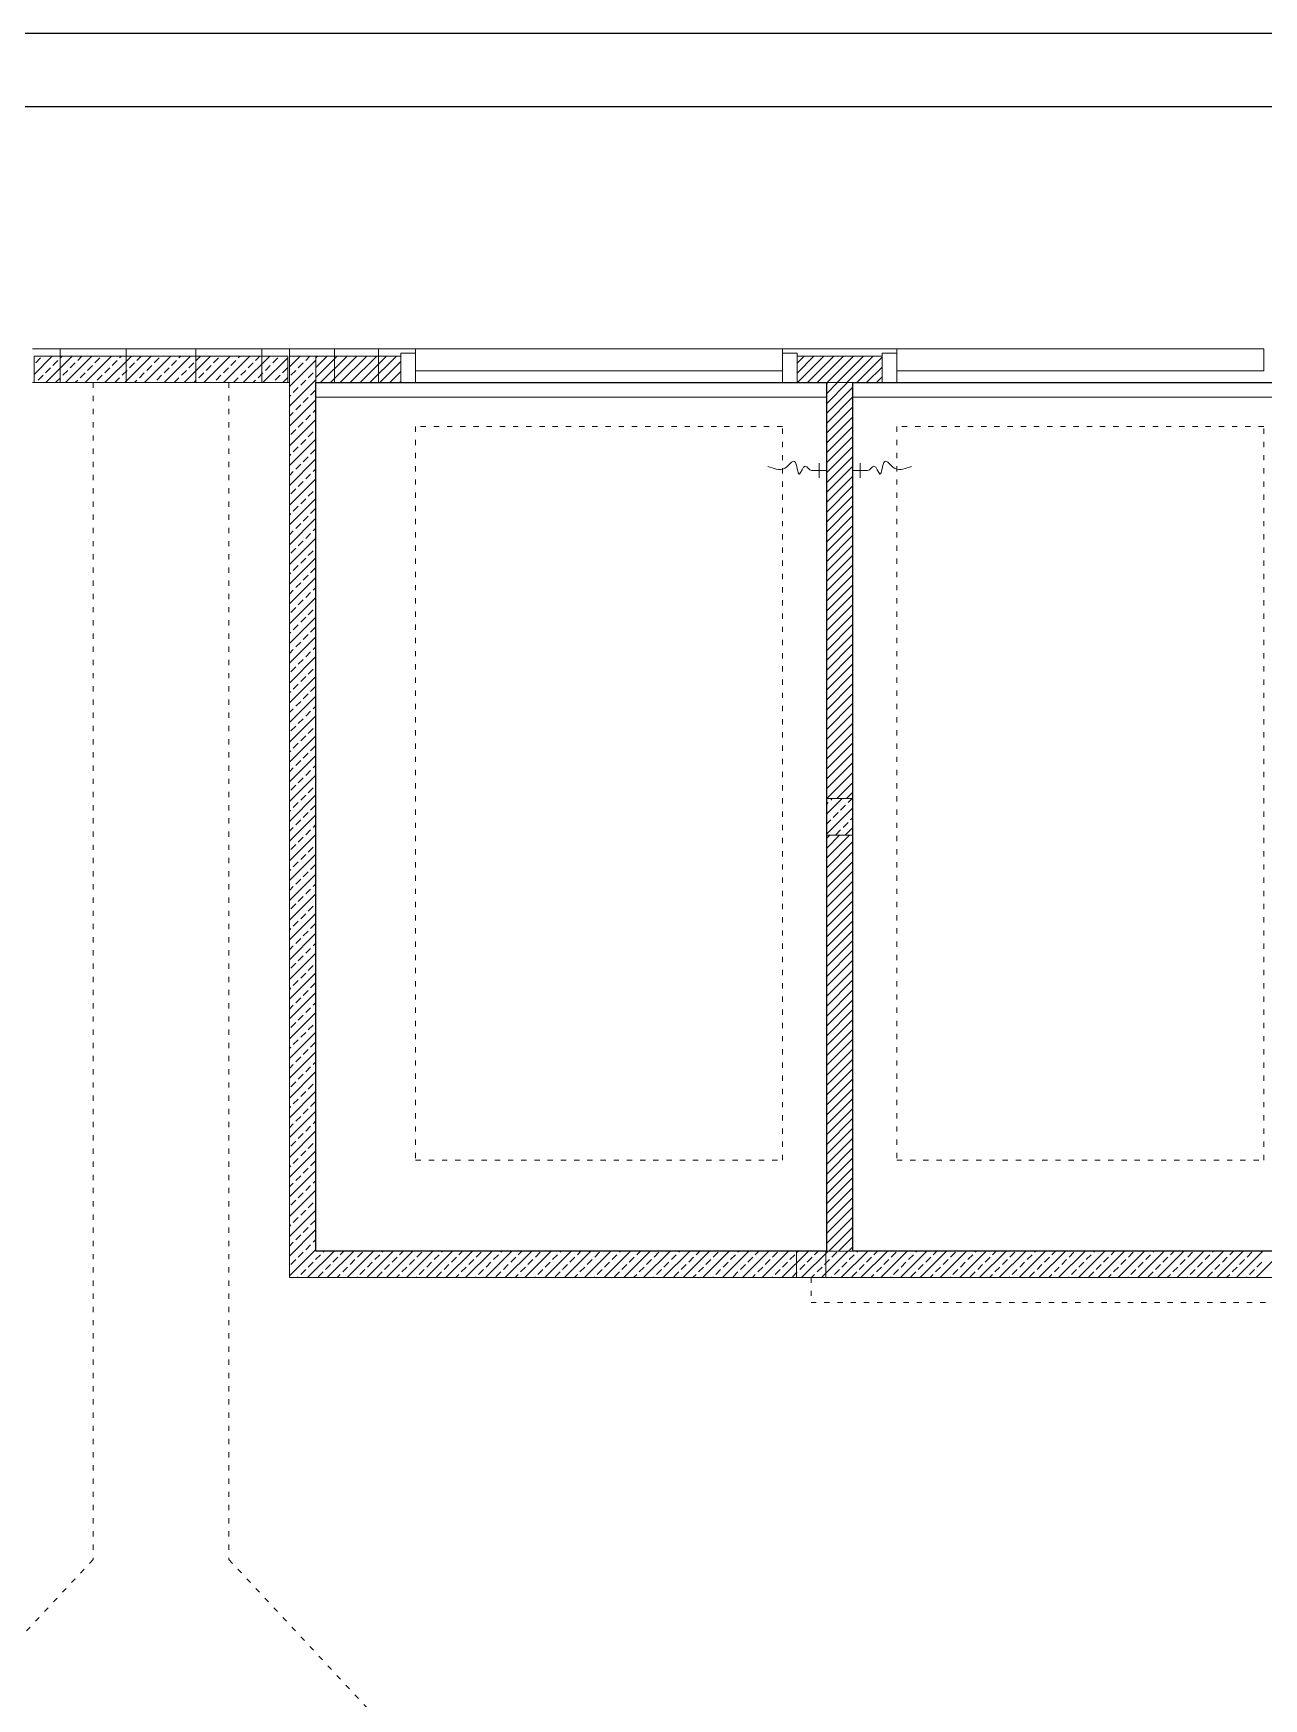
# Model space of a CAD drawing. Header units: millimetres. Extents: x 1780 to 154263, y -7240 to 17216.
# Drawn here: x 142715 to 143554, y 4276 to 5411 of the extents above; entities that cross this region are included whole.
import ezdxf

# ---------------------------------------------------------------- set-up
doc = ezdxf.new("R2010")
doc.units = ezdxf.units.MM
doc.linetypes.add('ACAD_ISO03W100', pattern=[30, 12, -18])
for name, color, linetype, lineweight in [('2d_SX_aranżacja niedrukowana', 191, 'Continuous', 5), ('2d_SX_gruba przekroje', 90, 'Continuous', 20), ('2d_SX_instalacje - kanalizacja opadowa', 130, 'Continuous', 5), ('2d_SX_instalacje szkic - wentylacja nawiew', 170, 'Continuous', 5), ('2d_SX_instalacje szkic - wentylacja wywiew', 14, 'Continuous', 5), ('2d_SX_instalacje szkic - woda', 140, 'Continuous', 5), ('2d_SX_przebicia', 96, 'Continuous', 13), ('2d_SX_stolarka drzwiowa', 211, 'Continuous', 5), ('2d_SX_szraf', 251, 'Continuous', 0), ('2d_SX_warstwy', 181, 'Continuous', 9)]:
    doc.layers.add(name, color=color, linetype=linetype, lineweight=lineweight)
doc.layers.add('2d_SX_powierzchnia', color=251, linetype='Continuous', plot=False)
doc.layers.add('2d_SX_rewizja 18 września', color=210, linetype='Continuous')
doc.layers.add('60 instalacje elektryka', color=10, linetype='Continuous')

# ---------------------------------------------------------------- blocks, each defined once
blk = doc.blocks.new('PDKLD B2')
at = {"layer": '2d_SX_aranżacja niedrukowana', "color": 8, "linetype": 'ACAD_ISO03W100', "ltscale": 0.3}
for p, q in [((108660.9, -11305.1), (108410.9, -11305.1)), ((108410.9, -11305.1), (108410.9, -11805.1)), ((108660.9, -11805.1), (108660.9, -11305.1)), ((108988.9, -11305.1), (108738.9, -11305.1)), ((108738.9, -11305.1), (108738.9, -11805.1)), ((108988.9, -11805.1), (108988.9, -11305.1)), ((108410.9, -11805.1), (108660.9, -11805.1)), ((108738.9, -11805.1), (108988.9, -11805.1))]:
    blk.add_line(p, q, dxfattribs=at)
at = {"layer": '2d_SX_gruba przekroje', "color": 8}
for p, q in [((108149.9, -11252.1), (108329.9, -11252.1)), ((108324.9, -11252.1), (108149.9, -11252.1)), ((108324.9, -11275.1), (108324.9, -11252.1)), ((108410.9, -11252.1), (108324.9, -11252.1)), ((108324.9, -11252.1), (108324.9, -11885.1)), ((108410.9, -11275.1), (108410.9, -11252.1)), ((108660.9, -11275.1), (108660.9, -11252.1)), ((108660.9, -11252.1), (108738.9, -11252.1)), ((108738.9, -11252.1), (108738.9, -11275.1)), ((108324.9, -11275.1), (108149.9, -11275.1)), ((108149.9, -11275.1), (108324.9, -11275.1)), ((108342.9, -11867.1), (108342.9, -11275.1)), ((108342.9, -11275.1), (108410.9, -11275.1)), ((108696.4, -11275.1), (108660.9, -11275.1)), ((108690.9, -11867.1), (108690.9, -11275.1)), ((108708.9, -11275.1), (108708.9, -11867.1)), ((108738.9, -11275.1), (108709.9, -11275.1)), ((108693.4, -11867.1), (108342.9, -11867.1)), ((109056.9, -11867.1), (108711.4, -11867.1)), ((108324.9, -11885.1), (109074.9, -11885.1))]:
    blk.add_line(p, q, dxfattribs=at)
at = {"layer": '2d_SX_instalacje - kanalizacja opadowa', "color": 8, "ltscale": 8}
for p, q in [((108342.9, -11285.1), (108342.9, -11275.1)), ((108342.9, -11275.1), (108690.9, -11275.1)), ((108690.9, -11275.1), (108690.9, -11285.1)), ((108708.9, -11285.1), (108708.9, -11275.1)), ((108708.9, -11275.1), (109056.9, -11275.1)), ((108690.9, -11285.1), (108342.9, -11285.1)), ((109056.9, -11285.1), (108708.9, -11285.1))]:
    blk.add_line(p, q, dxfattribs=at)
at = {"layer": '2d_SX_instalacje szkic - wentylacja nawiew', "color": 8, "linetype": 'ACAD_ISO03W100', "ltscale": 0.3}
for p, q in [((108680.4, -11885.1), (108680.4, -11902.1)), ((108680.4, -11902.1), (109056.9, -11902.1))]:
    blk.add_line(p, q, dxfattribs=at)
at = {"layer": '2d_SX_instalacje szkic - wentylacja wywiew', "color": 8, "linetype": 'ACAD_ISO03W100', "ltscale": 0.3}
for p, q in [((108191.1, -11275.1), (108191.1, -12077.3)), ((108283.6, -11275.1), (108283.6, -12077.3)), ((108191.1, -12077.3), (107717.4, -12586.1)), ((108283.6, -12077.3), (108757.4, -12586.1))]:
    blk.add_line(p, q, dxfattribs=at)
at = {"layer": '2d_SX_instalacje szkic - woda', "color": 8}
for p, q in [((108690.9, -11335.1), (108680.9, -11335.1)), ((108685.9, -11340.1), (108685.9, -11330.1)), ((108708.9, -11335.1), (108718.9, -11335.1)), ((108713.9, -11340.1), (108713.9, -11330.1))]:
    blk.add_line(p, q, dxfattribs=at)
for points, start_tangent, end_tangent in [([(108680.9, -11335.1), (108676.5, -11332), (108672.5, -11337.5), (108669.2, -11328.9), (108662.6, -11333.4), (108650.9, -11332.4)], (-0.999797, -0.020138), (-0.973228, 0.22984)), ([(108718.9, -11335.1), (108723.3, -11332), (108727.3, -11337.5), (108730.6, -11328.9), (108737.2, -11333.4), (108748.9, -11332.4)], (0.999797, -0.020138), (0.973228, 0.22984))]:
    blk.add_spline(points, degree=3, dxfattribs=dict(at, start_tangent=start_tangent, end_tangent=end_tangent))
at = {"layer": '2d_SX_powierzchnia', "color": 8}
for p, q in [((108342.9, -11867.1), (108342.9, -11275.1)), ((108342.9, -11275.1), (108690.9, -11275.1)), ((108690.9, -11275.1), (108690.9, -11867.1)), ((108708.9, -11275.1), (109056.9, -11275.1)), ((108708.9, -11867.1), (108708.9, -11275.1)), ((108690.9, -11867.1), (108342.9, -11867.1)), ((109056.9, -11867.1), (108708.9, -11867.1))]:
    blk.add_line(p, q, dxfattribs=at)
at = {"layer": '2d_SX_przebicia', "color": 8}
for p, q in [((108168.6, -11275.1), (108168.6, -11252.1)), ((108168.6, -11252.1), (108213.6, -11252.1)), ((108213.6, -11252.1), (108213.6, -11275.1)), ((108306.1, -11252.1), (108261.1, -11252.1)), ((108261.1, -11252.1), (108261.1, -11275.1)), ((108306.1, -11275.1), (108306.1, -11252.1)), ((108355.6, -11275.1), (108355.6, -11252.1)), ((108355.6, -11252.1), (108385.6, -11252.1)), ((108385.6, -11252.1), (108385.6, -11275.1)), ((108213.6, -11275.1), (108168.6, -11275.1)), ((108261.1, -11275.1), (108306.1, -11275.1)), ((108385.6, -11275.1), (108355.6, -11275.1)), ((108670.4, -11885.1), (108670.4, -11867.1)), ((108670.4, -11867.1), (108690.4, -11867.1)), ((108690.4, -11867.1), (108690.4, -11885.1)), ((108690.4, -11885.1), (108670.4, -11885.1))]:
    blk.add_line(p, q, dxfattribs=at)
at = {"layer": '2d_SX_stolarka drzwiowa', "color": 8}
for p, q in [((108410.9, -11255.1), (108400.9, -11255.1)), ((108400.9, -11255.1), (108400.9, -11275.1)), ((108410.9, -11252.1), (108410.9, -11267.1)), ((108660.9, -11252.1), (108410.9, -11252.1)), ((108410.9, -11275.1), (108410.9, -11255.1)), ((108660.9, -11267.1), (108660.9, -11252.1)), ((108660.9, -11275.1), (108660.9, -11255.1)), ((108660.9, -11255.1), (108670.9, -11255.1)), ((108670.9, -11255.1), (108670.9, -11275.1)), ((108738.9, -11255.1), (108728.9, -11255.1)), ((108728.9, -11255.1), (108728.9, -11275.1)), ((108738.9, -11267.1), (108738.9, -11252.1)), ((108738.9, -11252.1), (108988.9, -11252.1)), ((108738.9, -11275.1), (108738.9, -11255.1)), ((108988.9, -11252.1), (108988.9, -11267.1)), ((108410.9, -11267.1), (108660.9, -11267.1)), ((108988.9, -11267.1), (108738.9, -11267.1)), ((108400.9, -11275.1), (108410.9, -11275.1)), ((108670.9, -11275.1), (108660.9, -11275.1)), ((108728.9, -11275.1), (108738.9, -11275.1))]:
    blk.add_line(p, q, dxfattribs=at)
at = {"layer": '2d_SX_szraf', "color": 8, "linetype": 'Continuous'}
for p, q in [((108150.9, -11269.5), (108163.3, -11257.1)), ((108150.9, -11269.5), (108163.3, -11257.1)), ((108152, -11261.7), (108155.3, -11258.3)), ((108152, -11261.7), (108155.3, -11258.3)), ((108158.8, -11275.1), (108176.8, -11257.1)), ((108158.8, -11275.1), (108176.8, -11257.1)), ((108163.7, -11263.4), (108167.1, -11260)), ((108163.7, -11263.4), (108167.1, -11260)), ((108168.8, -11258.3), (108170, -11257.1)), ((108168.8, -11258.3), (108170, -11257.1)), ((108172.2, -11275.1), (108190.2, -11257.1)), ((108172.2, -11275.1), (108190.2, -11257.1)), ((108180.6, -11260), (108183.5, -11257.1)), ((108180.6, -11260), (108183.5, -11257.1)), ((108185.7, -11275.1), (108203.7, -11257.1)), ((108185.7, -11275.1), (108203.7, -11257.1)), ((108192.4, -11261.7), (108195.7, -11258.3)), ((108192.4, -11261.7), (108195.7, -11258.3)), ((108199.2, -11275.1), (108217.2, -11257.1)), ((108199.2, -11275.1), (108217.2, -11257.1)), ((108204.2, -11263.4), (108207.5, -11260)), ((108204.2, -11263.4), (108207.5, -11260)), ((108209.2, -11258.3), (108210.4, -11257.1)), ((108209.2, -11258.3), (108210.4, -11257.1)), ((108212.7, -11275.1), (108230.7, -11257.1)), ((108212.7, -11275.1), (108230.7, -11257.1)), ((108221, -11260), (108223.9, -11257.1)), ((108221, -11260), (108223.9, -11257.1)), ((108226.1, -11275.1), (108244.1, -11257.1)), ((108226.1, -11275.1), (108244.1, -11257.1)), ((108232.8, -11261.7), (108236.1, -11258.3)), ((108232.8, -11261.7), (108236.1, -11258.3)), ((108239.6, -11275.1), (108257.6, -11257.1)), ((108239.6, -11275.1), (108257.6, -11257.1)), ((108244.6, -11263.4), (108247.9, -11260)), ((108244.6, -11263.4), (108247.9, -11260)), ((108249.6, -11258.3), (108250.9, -11257.1)), ((108249.6, -11258.3), (108250.9, -11257.1)), ((108253.1, -11275.1), (108271.1, -11257.1)), ((108253.1, -11275.1), (108271.1, -11257.1)), ((108261.4, -11260), (108264.3, -11257.1)), ((108261.4, -11260), (108264.3, -11257.1)), ((108266.5, -11275.1), (108284.5, -11257.1)), ((108266.5, -11275.1), (108284.5, -11257.1)), ((108273.2, -11261.7), (108276.6, -11258.3)), ((108273.2, -11261.7), (108276.6, -11258.3)), ((108280, -11275.1), (108298, -11257.1)), ((108280, -11275.1), (108298, -11257.1)), ((108285, -11263.4), (108288.3, -11260)), ((108285, -11263.4), (108288.3, -11260)), ((108290, -11258.3), (108291.3, -11257.1)), ((108290, -11258.3), (108291.3, -11257.1)), ((108293.5, -11275.1), (108311.5, -11257.1)), ((108293.5, -11275.1), (108311.5, -11257.1)), ((108301.8, -11260), (108304.7, -11257.1)), ((108301.8, -11260), (108304.7, -11257.1)), ((108306.9, -11275.1), (108323.9, -11258.2)), ((108306.9, -11275.1), (108323.9, -11258.2)), ((108313.6, -11261.7), (108317, -11258.3)), ((108313.6, -11261.7), (108317, -11258.3)), ((108324.9, -11264.4), (108332.2, -11257.1)), ((108324.9, -11257.6), (108325.4, -11257.1)), ((108324.9, -11277.8), (108342.9, -11259.8)), ((108336, -11260), (108338.9, -11257.1)), ((108342.9, -11258.2), (108344, -11257.1)), ((108342.9, -11264.9), (108350.7, -11257.1)), ((108342.9, -11271.6), (108357.4, -11257.1)), ((108346.2, -11275.1), (108364.2, -11257.1)), ((108352.9, -11275.1), (108370.9, -11257.1)), ((108359.6, -11275.1), (108377.6, -11257.1)), ((108366.4, -11275.1), (108384.4, -11257.1)), ((108373.1, -11275.1), (108391.1, -11257.1)), ((108379.8, -11275.1), (108397.8, -11257.1)), ((108670.9, -11261.9), (108675.7, -11257.1)), ((108670.9, -11268.6), (108682.4, -11257.1)), ((108671.1, -11275.1), (108689.1, -11257.1)), ((108677.9, -11275.1), (108695.9, -11257.1)), ((108684.6, -11275.1), (108702.6, -11257.1)), ((108691.3, -11275.1), (108709.3, -11257.1)), ((108698.1, -11275.1), (108716.1, -11257.1)), ((108704.8, -11275.1), (108722.8, -11257.1)), ((108711.5, -11275.1), (108728.9, -11257.7)), ((108153.6, -11273.5), (108157, -11270.1)), ((108153.6, -11273.5), (108157, -11270.1)), ((108158.7, -11268.4), (108162.1, -11265.1)), ((108158.7, -11268.4), (108162.1, -11265.1)), ((108165.5, -11275.1), (108168.8, -11271.8)), ((108165.5, -11275.1), (108168.8, -11271.8)), ((108170.5, -11270.1), (108173.8, -11266.8)), ((108170.5, -11270.1), (108173.8, -11266.8)), ((108175.5, -11265.1), (108178.9, -11261.7)), ((108175.5, -11265.1), (108178.9, -11261.7)), ((108182.3, -11271.8), (108185.6, -11268.4)), ((108182.3, -11271.8), (108185.6, -11268.4)), ((108187.3, -11266.8), (108190.7, -11263.4)), ((108187.3, -11266.8), (108190.7, -11263.4)), ((108194, -11273.5), (108197.4, -11270.1)), ((108194, -11273.5), (108197.4, -11270.1)), ((108199.1, -11268.4), (108202.5, -11265.1)), ((108199.1, -11268.4), (108202.5, -11265.1)), ((108205.9, -11275.1), (108209.2, -11271.8)), ((108205.9, -11275.1), (108209.2, -11271.8)), ((108210.9, -11270.1), (108214.3, -11266.8)), ((108210.9, -11270.1), (108214.3, -11266.8)), ((108215.9, -11265.1), (108219.3, -11261.7)), ((108215.9, -11265.1), (108219.3, -11261.7)), ((108222.7, -11271.8), (108226, -11268.4)), ((108222.7, -11271.8), (108226, -11268.4)), ((108227.7, -11266.8), (108231.1, -11263.4)), ((108227.7, -11266.8), (108231.1, -11263.4)), ((108234.5, -11273.5), (108237.8, -11270.1)), ((108234.5, -11273.5), (108237.8, -11270.1)), ((108239.5, -11268.4), (108242.9, -11265.1)), ((108239.5, -11268.4), (108242.9, -11265.1)), ((108246.3, -11275.1), (108249.6, -11271.8)), ((108246.3, -11275.1), (108249.6, -11271.8)), ((108251.3, -11270.1), (108254.7, -11266.8)), ((108251.3, -11270.1), (108254.7, -11266.8)), ((108256.3, -11265.1), (108259.7, -11261.7)), ((108256.3, -11265.1), (108259.7, -11261.7)), ((108263.1, -11271.8), (108266.5, -11268.4)), ((108263.1, -11271.8), (108266.5, -11268.4)), ((108268.1, -11266.8), (108271.5, -11263.4)), ((108268.1, -11266.8), (108271.5, -11263.4)), ((108274.9, -11273.5), (108278.2, -11270.1)), ((108274.9, -11273.5), (108278.2, -11270.1)), ((108279.9, -11268.4), (108283.3, -11265.1)), ((108279.9, -11268.4), (108283.3, -11265.1)), ((108286.7, -11275.1), (108290, -11271.8)), ((108286.7, -11275.1), (108290, -11271.8)), ((108291.7, -11270.1), (108295.1, -11266.8)), ((108291.7, -11270.1), (108295.1, -11266.8)), ((108296.8, -11265.1), (108300.1, -11261.7)), ((108296.8, -11265.1), (108300.1, -11261.7)), ((108303.5, -11271.8), (108306.9, -11268.4)), ((108303.5, -11271.8), (108306.9, -11268.4)), ((108308.5, -11266.8), (108311.9, -11263.4)), ((108308.5, -11266.8), (108311.9, -11263.4)), ((108315.3, -11273.5), (108318.6, -11270.1)), ((108315.3, -11273.5), (108318.6, -11270.1)), ((108320.3, -11268.4), (108323.7, -11265.1)), ((108320.3, -11268.4), (108323.7, -11265.1)), ((108320.4, -11275.1), (108323.9, -11271.6)), ((108320.4, -11275.1), (108323.9, -11271.6)), ((108325.9, -11270.1), (108329.2, -11266.8)), ((108330.9, -11265.1), (108334.3, -11261.7)), ((108337.6, -11271.8), (108341, -11268.4)), ((108342.7, -11266.8), (108342.9, -11266.6)), ((108386.6, -11275.1), (108400.9, -11260.8)), ((108393.3, -11275.1), (108400.9, -11267.5)), ((108718.3, -11275.1), (108728.9, -11264.5)), ((108725, -11275.1), (108728.9, -11271.2)), ((108179, -11275.1), (108180.6, -11273.5)), ((108179, -11275.1), (108180.6, -11273.5)), ((108219.4, -11275.1), (108221, -11273.5)), ((108219.4, -11275.1), (108221, -11273.5)), ((108259.8, -11275.1), (108261.4, -11273.5)), ((108259.8, -11275.1), (108261.4, -11273.5)), ((108300.2, -11275.1), (108301.8, -11273.5)), ((108300.2, -11275.1), (108301.8, -11273.5)), ((108324.9, -11291.3), (108342.9, -11273.3)), ((108327.5, -11281.9), (108330.9, -11278.5)), ((108332.6, -11276.9), (108336, -11273.5)), ((108339.3, -11283.6), (108342.7, -11280.2)), ((108400, -11275.1), (108400.9, -11274.3)), ((108690.9, -11276), (108691.8, -11275.1)), ((108690.9, -11282.7), (108698.5, -11275.1)), ((108690.9, -11289.5), (108705.3, -11275.1)), ((108690.9, -11296.2), (108708.9, -11278.2)), ((108324.9, -11284.6), (108325.9, -11283.6)), ((108324.9, -11304.8), (108342.9, -11286.8)), ((108329.2, -11293.7), (108332.6, -11290.3)), ((108334.3, -11288.6), (108337.6, -11285.3)), ((108341, -11295.4), (108342.9, -11293.5)), ((108690.9, -11302.9), (108708.9, -11284.9)), ((108690.9, -11309.7), (108708.9, -11291.7)), ((108324.9, -11298), (108327.5, -11295.4)), ((108324.9, -11318.3), (108342.9, -11300.3)), ((108330.9, -11305.5), (108334.3, -11302.1)), ((108336, -11300.4), (108339.3, -11297.1)), ((108690.9, -11316.4), (108708.9, -11298.4)), ((108690.9, -11323.1), (108708.9, -11305.1)), ((108324.9, -11331.7), (108342.9, -11313.7)), ((108325.9, -11310.5), (108329.2, -11307.2)), ((108332.6, -11317.3), (108336, -11313.9)), ((108337.6, -11312.2), (108341, -11308.8)), ((108342.7, -11307.2), (108342.9, -11307)), ((108690.9, -11329.9), (108708.9, -11311.9)), ((108324.9, -11325), (108325.9, -11324)), ((108324.9, -11345.2), (108342.9, -11327.2)), ((108327.5, -11322.3), (108330.9, -11319)), ((108334.3, -11329.1), (108337.6, -11325.7)), ((108339.3, -11324), (108342.7, -11320.6)), ((108690.9, -11336.6), (108708.9, -11318.6)), ((108690.9, -11343.4), (108708.9, -11325.4)), ((108324.9, -11338.5), (108327.5, -11335.8)), ((108329.2, -11334.1), (108332.6, -11330.7)), ((108336, -11340.8), (108339.3, -11337.5)), ((108341, -11335.8), (108342.9, -11333.9)), ((108690.9, -11350.1), (108708.9, -11332.1)), ((108690.9, -11356.8), (108708.9, -11338.8)), ((108324.9, -11358.7), (108342.9, -11340.7)), ((108325.9, -11350.9), (108329.2, -11347.6)), ((108330.9, -11345.9), (108334.3, -11342.5)), ((108337.6, -11352.6), (108341, -11349.3)), ((108342.7, -11347.6), (108342.9, -11347.4)), ((108690.9, -11363.6), (108708.9, -11345.6)), ((108324.9, -11372.1), (108342.9, -11354.1)), ((108327.5, -11362.7), (108330.9, -11359.4)), ((108332.6, -11357.7), (108336, -11354.3)), ((108339.3, -11364.4), (108342.7, -11361)), ((108690.9, -11370.3), (108708.9, -11352.3)), ((108690.9, -11377), (108708.9, -11359)), ((108324.9, -11365.4), (108325.9, -11364.4)), ((108324.9, -11385.6), (108342.9, -11367.6)), ((108329.2, -11374.5), (108332.6, -11371.1)), ((108334.3, -11369.5), (108337.6, -11366.1)), ((108690.9, -11383.8), (108708.9, -11365.8)), ((108690.9, -11390.5), (108708.9, -11372.5)), ((108324.9, -11378.9), (108327.5, -11376.2)), ((108324.9, -11399.1), (108342.9, -11381.1)), ((108330.9, -11386.3), (108334.3, -11382.9)), ((108336, -11381.3), (108339.3, -11377.9)), ((108341, -11376.2), (108342.9, -11374.3)), ((108690.9, -11397.2), (108708.9, -11379.2)), ((108324.9, -11412.5), (108342.9, -11394.5)), ((108325.9, -11391.4), (108329.2, -11388)), ((108332.6, -11398.1), (108336, -11394.7)), ((108337.6, -11393), (108341, -11389.7)), ((108342.7, -11388), (108342.9, -11387.8)), ((108690.9, -11404), (108708.9, -11386)), ((108690.9, -11410.7), (108708.9, -11392.7)), ((108324.9, -11405.8), (108325.9, -11404.8)), ((108324.9, -11426), (108342.9, -11408)), ((108327.5, -11403.1), (108330.9, -11399.8)), ((108334.3, -11409.9), (108337.6, -11406.5)), ((108339.3, -11404.8), (108342.7, -11401.5)), ((108690.9, -11417.4), (108708.9, -11399.4)), ((108690.9, -11424.2), (108708.9, -11406.2)), ((108324.9, -11419.3), (108327.5, -11416.6)), ((108329.2, -11414.9), (108332.6, -11411.6)), ((108336, -11421.7), (108339.3, -11418.3)), ((108341, -11416.6), (108342.9, -11414.7)), ((108690.9, -11430.9), (108708.9, -11412.9)), ((108324.9, -11439.5), (108342.9, -11421.5)), ((108325.9, -11431.8), (108329.2, -11428.4)), ((108330.9, -11426.7), (108334.3, -11423.3)), ((108337.6, -11433.4), (108341, -11430.1)), ((108342.7, -11428.4), (108342.9, -11428.2)), ((108690.9, -11437.6), (108708.9, -11419.6)), ((108690.9, -11444.4), (108708.9, -11426.4)), ((108324.9, -11453), (108342.9, -11435)), ((108327.5, -11443.6), (108330.9, -11440.2)), ((108332.6, -11438.5), (108336, -11435.1)), ((108339.3, -11445.2), (108342.7, -11441.9)), ((108690.9, -11451.1), (108708.9, -11433.1)), ((108690.9, -11457.9), (108708.9, -11439.9)), ((108324.9, -11446.2), (108325.9, -11445.2)), ((108324.9, -11466.4), (108342.9, -11448.4)), ((108329.2, -11455.3), (108332.6, -11452)), ((108334.3, -11450.3), (108337.6, -11446.9)), ((108690.9, -11464.6), (108708.9, -11446.6)), ((108690.9, -11471.3), (108708.9, -11453.3)), ((108324.9, -11459.7), (108327.5, -11457)), ((108324.9, -11479.9), (108342.9, -11461.9)), ((108330.9, -11467.1), (108334.3, -11463.8)), ((108336, -11462.1), (108339.3, -11458.7)), ((108341, -11457), (108342.9, -11455.2)), ((108690.9, -11478.1), (108708.9, -11460.1)), ((108324.9, -11493.4), (108342.9, -11475.4)), ((108325.9, -11472.2), (108329.2, -11468.8)), ((108332.6, -11478.9), (108336, -11475.5)), ((108337.6, -11473.9), (108341, -11470.5)), ((108342.7, -11468.8), (108342.9, -11468.6)), ((108690.9, -11484.8), (108708.9, -11466.8)), ((108690.9, -11491.5), (108708.9, -11473.5)), ((108324.9, -11486.6), (108325.9, -11485.6)), ((108327.5, -11484), (108330.9, -11480.6)), ((108334.3, -11490.7), (108337.6, -11487.3)), ((108339.3, -11485.6), (108342.7, -11482.3)), ((108690.9, -11498.3), (108708.9, -11480.3)), ((108690.9, -11505), (108708.9, -11487)), ((108324.9, -11506.8), (108342.9, -11488.8)), ((108324.9, -11500.1), (108327.5, -11497.4)), ((108329.2, -11495.7), (108332.6, -11492.4)), ((108341, -11497.4), (108342.9, -11495.6)), ((108690.9, -11511.7), (108708.9, -11493.7)), ((108324.9, -11520.3), (108342.9, -11502.3)), ((108325.9, -11512.6), (108329.2, -11509.2)), ((108330.9, -11507.5), (108334.3, -11504.2)), ((108336, -11502.5), (108339.3, -11499.1)), ((108342.7, -11509.2), (108342.9, -11509)), ((108690.9, -11518.5), (108708.9, -11500.5)), ((108690.9, -11525.2), (108708.9, -11507.2)), ((108324.9, -11533.8), (108342.9, -11515.8)), ((108327.5, -11524.4), (108330.9, -11521)), ((108332.6, -11519.3), (108336, -11516)), ((108337.6, -11514.3), (108341, -11510.9)), ((108690.9, -11531.9), (108708.9, -11513.9)), ((108690.9, -11538.7), (108708.9, -11520.7)), ((108324.9, -11527), (108325.9, -11526.1)), ((108324.9, -11547.2), (108342.9, -11529.2)), ((108329.2, -11536.2), (108332.6, -11532.8)), ((108334.3, -11531.1), (108337.6, -11527.7)), ((108339.3, -11526.1), (108342.7, -11522.7)), ((108690.9, -11545.4), (108708.9, -11527.4)), ((108324.9, -11540.5), (108327.5, -11537.8)), ((108324.9, -11560.7), (108342.9, -11542.7)), ((108336, -11542.9), (108339.3, -11539.5)), ((108341, -11537.8), (108342.9, -11536)), ((108690.9, -11552.1), (108708.9, -11534.1)), ((108691.2, -11558.6), (108708.9, -11540.9)), ((108325.9, -11553), (108329.2, -11549.6)), ((108330.9, -11547.9), (108334.3, -11544.6)), ((108337.6, -11554.7), (108341, -11551.3)), ((108342.7, -11549.6), (108342.9, -11549.5)), ((108697.9, -11558.6), (108708.9, -11547.6)), ((108704.6, -11558.6), (108708.9, -11554.4)), ((108324.9, -11574.2), (108342.9, -11556.2)), ((108324.9, -11567.5), (108325.9, -11566.5)), ((108327.5, -11564.8), (108330.9, -11561.4)), ((108332.6, -11559.7), (108336, -11556.4)), ((108339.3, -11566.5), (108342.7, -11563.1)), ((108690.9, -11569.4), (108701.7, -11558.6)), ((108690.9, -11562.7), (108692.1, -11561.4)), ((108690.9, -11582.9), (108708.9, -11564.9)), ((108693.8, -11559.7), (108694.9, -11558.6)), ((108700.5, -11566.5), (108703.9, -11563.1)), ((108705.6, -11561.4), (108708.4, -11558.6)), ((108324.9, -11587.7), (108342.9, -11569.7)), ((108324.9, -11580.9), (108327.5, -11578.3)), ((108329.2, -11576.6), (108332.6, -11573.2)), ((108334.3, -11571.5), (108337.6, -11568.2)), ((108341, -11578.3), (108342.9, -11576.4)), ((108690.9, -11576.1), (108693.8, -11573.2)), ((108695.5, -11571.5), (108698.8, -11568.2)), ((108702.2, -11578.3), (108705.6, -11574.9)), ((108703.6, -11583.6), (108708.9, -11578.3)), ((108707.3, -11573.2), (108708.9, -11571.6)), ((108324.9, -11601.1), (108342.9, -11583.1)), ((108330.9, -11588.4), (108334.3, -11585)), ((108336, -11583.3), (108339.3, -11579.9)), ((108690.9, -11585.8), (108693.1, -11583.6)), ((108690.9, -11592.6), (108699.8, -11583.6)), ((108690.9, -11599.3), (108706.6, -11583.6)), ((108690.9, -11606), (108708.9, -11588)), ((108697.2, -11583.3), (108700.5, -11579.9)), ((108324.9, -11614.6), (108342.9, -11596.6)), ((108325.9, -11593.4), (108329.2, -11590)), ((108332.6, -11600.1), (108336, -11596.8)), ((108337.6, -11595.1), (108341, -11591.7)), ((108342.7, -11590), (108342.9, -11589.9)), ((108690.9, -11612.8), (108708.9, -11594.8)), ((108324.9, -11607.9), (108325.9, -11606.9)), ((108324.9, -11628.1), (108342.9, -11610.1)), ((108327.5, -11605.2), (108330.9, -11601.8)), ((108334.3, -11611.9), (108337.6, -11608.6)), ((108339.3, -11606.9), (108342.7, -11603.5)), ((108690.9, -11619.5), (108708.9, -11601.5)), ((108690.9, -11626.2), (108708.9, -11608.2)), ((108324.9, -11621.3), (108327.5, -11618.7)), ((108324.9, -11641.5), (108342.9, -11623.5)), ((108329.2, -11617), (108332.6, -11613.6)), ((108336, -11623.7), (108339.3, -11620.3)), ((108341, -11618.7), (108342.9, -11616.8)), ((108690.9, -11633), (108708.9, -11615)), ((108690.9, -11639.7), (108708.9, -11621.7)), ((108325.9, -11633.8), (108329.2, -11630.5)), ((108330.9, -11628.8), (108334.3, -11625.4)), ((108337.6, -11635.5), (108341, -11632.1)), ((108342.7, -11630.5), (108342.9, -11630.3)), ((108690.9, -11646.4), (108708.9, -11628.4)), ((108690.9, -11653.2), (108708.9, -11635.2)), ((108324.9, -11655), (108342.9, -11637)), ((108327.5, -11645.6), (108330.9, -11642.2)), ((108332.6, -11640.6), (108336, -11637.2)), ((108339.3, -11647.3), (108342.7, -11643.9)), ((108690.9, -11659.9), (108708.9, -11641.9)), ((108324.9, -11648.3), (108325.9, -11647.3)), ((108324.9, -11668.5), (108342.9, -11650.5)), ((108329.2, -11657.4), (108332.6, -11654)), ((108334.3, -11652.3), (108337.6, -11649)), ((108341, -11659.1), (108342.9, -11657.2)), ((108690.9, -11666.6), (108708.9, -11648.6)), ((108690.9, -11673.4), (108708.9, -11655.4)), ((108324.9, -11661.7), (108327.5, -11659.1)), ((108324.9, -11682), (108342.9, -11664)), ((108330.9, -11669.2), (108334.3, -11665.8)), ((108336, -11664.1), (108339.3, -11660.8)), ((108690.9, -11680.1), (108708.9, -11662.1)), ((108690.9, -11686.8), (108708.9, -11668.8)), ((108324.9, -11695.4), (108342.9, -11677.4)), ((108325.9, -11674.2), (108329.2, -11670.9)), ((108332.6, -11681), (108336, -11677.6)), ((108337.6, -11675.9), (108341, -11672.5)), ((108342.7, -11670.9), (108342.9, -11670.7)), ((108690.9, -11693.6), (108708.9, -11675.6)), ((108324.9, -11688.7), (108325.9, -11687.7)), ((108324.9, -11708.9), (108342.9, -11690.9)), ((108327.5, -11686), (108330.9, -11682.7)), ((108334.3, -11692.8), (108337.6, -11689.4)), ((108339.3, -11687.7), (108342.7, -11684.3)), ((108690.9, -11700.3), (108708.9, -11682.3)), ((108690.9, -11707.1), (108708.9, -11689.1)), ((108324.9, -11702.2), (108327.5, -11699.5)), ((108329.2, -11697.8), (108332.6, -11694.4)), ((108336, -11704.5), (108339.3, -11701.2)), ((108341, -11699.5), (108342.9, -11697.6)), ((108690.9, -11713.8), (108708.9, -11695.8)), ((108690.9, -11720.5), (108708.9, -11702.5)), ((108324.9, -11722.4), (108342.9, -11704.4)), ((108325.9, -11714.6), (108329.2, -11711.3)), ((108330.9, -11709.6), (108334.3, -11706.2)), ((108337.6, -11716.3), (108341, -11713)), ((108342.7, -11711.3), (108342.9, -11711.1)), ((108690.9, -11727.3), (108708.9, -11709.3)), ((108324.9, -11735.8), (108342.9, -11717.8)), ((108327.5, -11726.4), (108330.9, -11723.1)), ((108332.6, -11721.4), (108336, -11718)), ((108339.3, -11728.1), (108342.7, -11724.7)), ((108690.9, -11734), (108708.9, -11716)), ((108690.9, -11740.7), (108708.9, -11722.7)), ((108324.9, -11729.1), (108325.9, -11728.1)), ((108324.9, -11749.3), (108342.9, -11731.3)), ((108329.2, -11738.2), (108332.6, -11734.8)), ((108334.3, -11733.2), (108337.6, -11729.8)), ((108690.9, -11747.5), (108708.9, -11729.5)), ((108690.9, -11754.2), (108708.9, -11736.2)), ((108324.9, -11742.6), (108327.5, -11739.9)), ((108324.9, -11762.8), (108342.9, -11744.8)), ((108330.9, -11750), (108334.3, -11746.6)), ((108336, -11745), (108339.3, -11741.6)), ((108341, -11739.9), (108342.9, -11738)), ((108690.9, -11760.9), (108708.9, -11742.9)), ((108324.9, -11776.2), (108342.9, -11758.2)), ((108325.9, -11755.1), (108329.2, -11751.7)), ((108332.6, -11761.8), (108336, -11758.4)), ((108337.6, -11756.7), (108341, -11753.4)), ((108342.7, -11751.7), (108342.9, -11751.5)), ((108690.9, -11767.7), (108708.9, -11749.7)), ((108690.9, -11774.4), (108708.9, -11756.4)), ((108324.9, -11769.5), (108325.9, -11768.5)), ((108327.5, -11766.8), (108330.9, -11763.5)), ((108334.3, -11773.6), (108337.6, -11770.2)), ((108339.3, -11768.5), (108342.7, -11765.2)), ((108690.9, -11781.1), (108708.9, -11763.1)), ((108690.9, -11787.9), (108708.9, -11769.9)), ((108324.9, -11789.7), (108342.9, -11771.7)), ((108324.9, -11783), (108327.5, -11780.3)), ((108329.2, -11778.6), (108332.6, -11775.3)), ((108336, -11785.4), (108339.3, -11782)), ((108341, -11780.3), (108342.9, -11778.4)), ((108690.9, -11794.6), (108708.9, -11776.6)), ((108324.9, -11803.2), (108342.9, -11785.2)), ((108325.9, -11795.5), (108329.2, -11792.1)), ((108330.9, -11790.4), (108334.3, -11787)), ((108337.6, -11797.1), (108341, -11793.8)), ((108342.7, -11792.1), (108342.9, -11791.9)), ((108690.9, -11801.3), (108708.9, -11783.3)), ((108690.9, -11808.1), (108708.9, -11790.1)), ((108324.9, -11816.7), (108342.9, -11798.7)), ((108327.5, -11807.3), (108330.9, -11803.9)), ((108332.6, -11802.2), (108336, -11798.8)), ((108690.9, -11814.8), (108708.9, -11796.8)), ((108690.9, -11821.6), (108708.9, -11803.6)), ((108324.9, -11809.9), (108325.9, -11808.9)), ((108324.9, -11830.1), (108342.9, -11812.1)), ((108329.2, -11819), (108332.6, -11815.7)), ((108334.3, -11814), (108337.6, -11810.6)), ((108339.3, -11808.9), (108342.7, -11805.6)), ((108690.9, -11828.3), (108708.9, -11810.3)), ((108324.9, -11823.4), (108327.5, -11820.7)), ((108324.9, -11843.6), (108342.9, -11825.6)), ((108330.9, -11830.8), (108334.3, -11827.5)), ((108336, -11825.8), (108339.3, -11822.4)), ((108341, -11820.7), (108342.9, -11818.9)), ((108690.9, -11835), (108708.9, -11817)), ((108690.9, -11841.8), (108708.9, -11823.8)), ((108324.9, -11857.1), (108342.9, -11839.1)), ((108325.9, -11835.9), (108329.2, -11832.5)), ((108332.6, -11842.6), (108336, -11839.2)), ((108337.6, -11837.6), (108341, -11834.2)), ((108342.7, -11832.5), (108342.9, -11832.3)), ((108690.9, -11848.5), (108708.9, -11830.5)), ((108690.9, -11855.2), (108708.9, -11837.2)), ((108324.9, -11850.3), (108325.9, -11849.3)), ((108327.5, -11847.7), (108330.9, -11844.3)), ((108339.3, -11849.3), (108342.7, -11846)), ((108690.9, -11862), (108708.9, -11844)), ((108692.5, -11867.1), (108708.9, -11850.7)), ((108324.9, -11870.5), (108342.9, -11852.5)), ((108324.9, -11863.8), (108327.5, -11861.1)), ((108329.2, -11859.4), (108332.6, -11856.1)), ((108334.3, -11854.4), (108337.6, -11851)), ((108341, -11861.1), (108342.9, -11859.3)), ((108699.2, -11867.1), (108708.9, -11857.4)), ((108324.9, -11884), (108342.9, -11866)), ((108325.9, -11876.3), (108329.2, -11872.9)), ((108330.9, -11871.2), (108334.3, -11867.9)), ((108336, -11866.2), (108339.3, -11862.8)), ((108337.3, -11885.1), (108355.3, -11867.1)), ((108342.7, -11872.9), (108346.1, -11869.6)), ((108347.8, -11867.9), (108348.5, -11867.1)), ((108350.7, -11885.1), (108368.7, -11867.1)), ((108354.5, -11874.6), (108357.9, -11871.2)), ((108359.5, -11869.6), (108362, -11867.1)), ((108364.2, -11885.1), (108382.2, -11867.1)), ((108366.3, -11876.3), (108369.6, -11872.9)), ((108371.3, -11871.2), (108374.7, -11867.9)), ((108377.7, -11885.1), (108395.7, -11867.1)), ((108383.1, -11872.9), (108386.5, -11869.6)), ((108388.2, -11867.9), (108388.9, -11867.1)), ((108391.1, -11885.1), (108409.1, -11867.1)), ((108394.9, -11874.6), (108398.3, -11871.2)), ((108399.9, -11869.6), (108402.4, -11867.1)), ((108404.6, -11885.1), (108422.6, -11867.1)), ((108406.7, -11876.3), (108410.1, -11872.9)), ((108411.7, -11871.2), (108415.1, -11867.9)), ((108418.1, -11885.1), (108436.1, -11867.1)), ((108423.5, -11872.9), (108426.9, -11869.6)), ((108428.6, -11867.9), (108429.4, -11867.1)), ((108431.6, -11885.1), (108449.6, -11867.1)), ((108435.3, -11874.6), (108438.7, -11871.2)), ((108440.4, -11869.6), (108442.8, -11867.1)), ((108445, -11885.1), (108463, -11867.1)), ((108447.1, -11876.3), (108450.5, -11872.9)), ((108452.1, -11871.2), (108455.5, -11867.9)), ((108458.5, -11885.1), (108476.5, -11867.1)), ((108463.9, -11872.9), (108467.3, -11869.6)), ((108469, -11867.9), (108469.8, -11867.1)), ((108472, -11885.1), (108490, -11867.1)), ((108475.7, -11874.6), (108479.1, -11871.2)), ((108480.8, -11869.6), (108483.2, -11867.1)), ((108485.4, -11885.1), (108503.4, -11867.1)), ((108487.5, -11876.3), (108490.9, -11872.9)), ((108492.6, -11871.2), (108495.9, -11867.9)), ((108498.9, -11885.1), (108516.9, -11867.1)), ((108504.3, -11872.9), (108507.7, -11869.6)), ((108509.4, -11867.9), (108510.2, -11867.1)), ((108512.4, -11885.1), (108530.4, -11867.1)), ((108516.1, -11874.6), (108519.5, -11871.2)), ((108521.2, -11869.6), (108523.6, -11867.1)), ((108525.9, -11885.1), (108543.9, -11867.1)), ((108527.9, -11876.3), (108531.3, -11872.9)), ((108533, -11871.2), (108536.3, -11867.9)), ((108539.3, -11885.1), (108557.3, -11867.1)), ((108544.8, -11872.9), (108548.1, -11869.6)), ((108549.8, -11867.9), (108550.6, -11867.1)), ((108552.8, -11885.1), (108570.8, -11867.1)), ((108556.5, -11874.6), (108559.9, -11871.2)), ((108561.6, -11869.6), (108564.1, -11867.1)), ((108566.3, -11885.1), (108584.3, -11867.1)), ((108568.3, -11876.3), (108571.7, -11872.9)), ((108573.4, -11871.2), (108576.7, -11867.9)), ((108579.7, -11885.1), (108597.7, -11867.1)), ((108585.2, -11872.9), (108588.5, -11869.6)), ((108590.2, -11867.9), (108591, -11867.1)), ((108593.2, -11885.1), (108611.2, -11867.1)), ((108597, -11874.6), (108600.3, -11871.2)), ((108602, -11869.6), (108604.5, -11867.1)), ((108606.7, -11885.1), (108624.7, -11867.1)), ((108608.7, -11876.3), (108612.1, -11872.9)), ((108613.8, -11871.2), (108617.2, -11867.9)), ((108620.1, -11885.1), (108638.1, -11867.1)), ((108625.6, -11872.9), (108628.9, -11869.6)), ((108630.6, -11867.9), (108631.4, -11867.1)), ((108633.6, -11885.1), (108651.6, -11867.1)), ((108637.4, -11874.6), (108640.7, -11871.2)), ((108642.4, -11869.6), (108644.9, -11867.1)), ((108647.1, -11885.1), (108665.1, -11867.1)), ((108649.2, -11876.3), (108652.5, -11872.9)), ((108654.2, -11871.2), (108657.6, -11867.9)), ((108660.6, -11885.1), (108678.6, -11867.1)), ((108666, -11872.9), (108669.4, -11869.6)), ((108671, -11867.9), (108671.8, -11867.1)), ((108674, -11885.1), (108692, -11867.1)), ((108677.8, -11874.6), (108681.1, -11871.2)), ((108682.8, -11869.6), (108685.3, -11867.1)), ((108687.5, -11885.1), (108705.5, -11867.1)), ((108689.6, -11876.3), (108692.9, -11872.9)), ((108694.6, -11871.2), (108698, -11867.9)), ((108701, -11885.1), (108719, -11867.1)), ((108706, -11867.1), (108708.9, -11864.2)), ((108706.4, -11872.9), (108709.8, -11869.6)), ((108711.5, -11867.9), (108712.2, -11867.1)), ((108714.4, -11885.1), (108732.4, -11867.1)), ((108718.2, -11874.6), (108721.6, -11871.2)), ((108723.2, -11869.6), (108725.7, -11867.1)), ((108727.9, -11885.1), (108745.9, -11867.1)), ((108730, -11876.3), (108733.3, -11872.9)), ((108735, -11871.2), (108738.4, -11867.9)), ((108741.4, -11885.1), (108759.4, -11867.1)), ((108746.8, -11872.9), (108750.2, -11869.6)), ((108751.9, -11867.9), (108752.6, -11867.1)), ((108754.8, -11885.1), (108772.8, -11867.1)), ((108758.6, -11874.6), (108762, -11871.2)), ((108763.6, -11869.6), (108766.1, -11867.1)), ((108768.3, -11885.1), (108786.3, -11867.1)), ((108770.4, -11876.3), (108773.8, -11872.9)), ((108775.4, -11871.2), (108778.8, -11867.9)), ((108781.8, -11885.1), (108799.8, -11867.1)), ((108787.2, -11872.9), (108790.6, -11869.6)), ((108792.3, -11867.9), (108793.1, -11867.1)), ((108795.3, -11885.1), (108813.3, -11867.1)), ((108799, -11874.6), (108802.4, -11871.2)), ((108804.1, -11869.6), (108806.5, -11867.1)), ((108808.7, -11885.1), (108826.7, -11867.1)), ((108810.8, -11876.3), (108814.2, -11872.9)), ((108815.8, -11871.2), (108819.2, -11867.9)), ((108822.2, -11885.1), (108840.2, -11867.1)), ((108827.6, -11872.9), (108831, -11869.6)), ((108832.7, -11867.9), (108833.5, -11867.1)), ((108835.7, -11885.1), (108853.7, -11867.1)), ((108839.4, -11874.6), (108842.8, -11871.2)), ((108844.5, -11869.6), (108846.9, -11867.1)), ((108849.1, -11885.1), (108867.1, -11867.1)), ((108851.2, -11876.3), (108854.6, -11872.9)), ((108856.3, -11871.2), (108859.6, -11867.9)), ((108862.6, -11885.1), (108880.6, -11867.1)), ((108868, -11872.9), (108871.4, -11869.6)), ((108873.1, -11867.9), (108873.9, -11867.1)), ((108876.1, -11885.1), (108894.1, -11867.1)), ((108879.8, -11874.6), (108883.2, -11871.2)), ((108884.9, -11869.6), (108887.3, -11867.1)), ((108889.6, -11885.1), (108907.6, -11867.1)), ((108891.6, -11876.3), (108895, -11872.9)), ((108896.7, -11871.2), (108900, -11867.9)), ((108903, -11885.1), (108921, -11867.1)), ((108908.5, -11872.9), (108911.8, -11869.6)), ((108913.5, -11867.9), (108914.3, -11867.1)), ((108916.5, -11885.1), (108934.5, -11867.1)), ((108920.2, -11874.6), (108923.6, -11871.2)), ((108925.3, -11869.6), (108927.8, -11867.1)), ((108930, -11885.1), (108948, -11867.1)), ((108932, -11876.3), (108935.4, -11872.9)), ((108937.1, -11871.2), (108940.4, -11867.9)), ((108943.4, -11885.1), (108961.4, -11867.1)), ((108948.9, -11872.9), (108952.2, -11869.6)), ((108953.9, -11867.9), (108954.7, -11867.1)), ((108956.9, -11885.1), (108974.9, -11867.1)), ((108960.7, -11874.6), (108964, -11871.2)), ((108965.7, -11869.6), (108968.2, -11867.1)), ((108970.4, -11885.1), (108988.4, -11867.1)), ((108972.4, -11876.3), (108975.8, -11872.9)), ((108977.5, -11871.2), (108980.9, -11867.9)), ((108983.8, -11885.1), (109001.8, -11867.1)), ((108330.5, -11885.1), (108330.9, -11884.7)), ((108332.6, -11883), (108336, -11879.7)), ((108337.6, -11878), (108341, -11874.6)), ((108344.4, -11884.7), (108347.8, -11881.3)), ((108349.4, -11879.7), (108352.8, -11876.3)), ((108357.5, -11885.1), (108359.5, -11883)), ((108361.2, -11881.3), (108364.6, -11878)), ((108370.9, -11885.1), (108371.3, -11884.7)), ((108373, -11883), (108376.4, -11879.7)), ((108378.1, -11878), (108381.4, -11874.6)), ((108384.8, -11884.7), (108388.2, -11881.3)), ((108389.8, -11879.7), (108393.2, -11876.3)), ((108397.9, -11885.1), (108399.9, -11883)), ((108401.6, -11881.3), (108405, -11878)), ((108411.4, -11885.1), (108411.7, -11884.7)), ((108413.4, -11883), (108416.8, -11879.7)), ((108418.5, -11878), (108421.8, -11874.6)), ((108425.2, -11884.7), (108428.6, -11881.3)), ((108430.3, -11879.7), (108433.6, -11876.3)), ((108438.3, -11885.1), (108440.4, -11883)), ((108442, -11881.3), (108445.4, -11878)), ((108451.8, -11885.1), (108452.1, -11884.7)), ((108453.8, -11883), (108457.2, -11879.7)), ((108458.9, -11878), (108462.2, -11874.6)), ((108465.6, -11884.7), (108469, -11881.3)), ((108470.7, -11879.7), (108474, -11876.3)), ((108478.7, -11885.1), (108480.8, -11883)), ((108482.5, -11881.3), (108485.8, -11878)), ((108492.2, -11885.1), (108492.6, -11884.7)), ((108494.2, -11883), (108497.6, -11879.7)), ((108499.3, -11878), (108502.7, -11874.6)), ((108506, -11884.7), (108509.4, -11881.3)), ((108511.1, -11879.7), (108514.4, -11876.3)), ((108519.1, -11885.1), (108521.2, -11883)), ((108522.9, -11881.3), (108526.2, -11878)), ((108532.6, -11885.1), (108533, -11884.7)), ((108534.7, -11883), (108538, -11879.7)), ((108539.7, -11878), (108543.1, -11874.6)), ((108546.4, -11884.7), (108549.8, -11881.3)), ((108551.5, -11879.7), (108554.9, -11876.3)), ((108559.5, -11885.1), (108561.6, -11883)), ((108563.3, -11881.3), (108566.6, -11878)), ((108573, -11885.1), (108573.4, -11884.7)), ((108575.1, -11883), (108578.4, -11879.7)), ((108580.1, -11878), (108583.5, -11874.6)), ((108586.8, -11884.7), (108590.2, -11881.3)), ((108591.9, -11879.7), (108595.3, -11876.3)), ((108599.9, -11885.1), (108602, -11883)), ((108603.7, -11881.3), (108607.1, -11878)), ((108613.4, -11885.1), (108613.8, -11884.7)), ((108615.5, -11883), (108618.8, -11879.7)), ((108620.5, -11878), (108623.9, -11874.6)), ((108627.3, -11884.7), (108630.6, -11881.3)), ((108632.3, -11879.7), (108635.7, -11876.3)), ((108640.4, -11885.1), (108642.4, -11883)), ((108644.1, -11881.3), (108647.5, -11878)), ((108653.8, -11885.1), (108654.2, -11884.7)), ((108655.9, -11883), (108659.3, -11879.7)), ((108660.9, -11878), (108664.3, -11874.6)), ((108667.7, -11884.7), (108671, -11881.3)), ((108672.7, -11879.7), (108676.1, -11876.3)), ((108680.8, -11885.1), (108682.8, -11883)), ((108684.5, -11881.3), (108687.9, -11878)), ((108694.2, -11885.1), (108694.6, -11884.7)), ((108696.3, -11883), (108699.7, -11879.7)), ((108701.3, -11878), (108704.7, -11874.6)), ((108708.1, -11884.7), (108711.5, -11881.3)), ((108713.1, -11879.7), (108716.5, -11876.3)), ((108721.2, -11885.1), (108723.2, -11883)), ((108724.9, -11881.3), (108728.3, -11878)), ((108734.6, -11885.1), (108735, -11884.7)), ((108736.7, -11883), (108740.1, -11879.7)), ((108741.8, -11878), (108745.1, -11874.6)), ((108748.5, -11884.7), (108751.9, -11881.3)), ((108753.5, -11879.7), (108756.9, -11876.3)), ((108761.6, -11885.1), (108763.6, -11883)), ((108765.3, -11881.3), (108768.7, -11878)), ((108775.1, -11885.1), (108775.4, -11884.7)), ((108777.1, -11883), (108780.5, -11879.7)), ((108782.2, -11878), (108785.5, -11874.6)), ((108788.9, -11884.7), (108792.3, -11881.3)), ((108794, -11879.7), (108797.3, -11876.3)), ((108802, -11885.1), (108804.1, -11883)), ((108805.7, -11881.3), (108809.1, -11878)), ((108815.5, -11885.1), (108815.8, -11884.7)), ((108817.5, -11883), (108820.9, -11879.7)), ((108822.6, -11878), (108825.9, -11874.6)), ((108829.3, -11884.7), (108832.7, -11881.3)), ((108834.4, -11879.7), (108837.7, -11876.3)), ((108842.4, -11885.1), (108844.5, -11883)), ((108846.2, -11881.3), (108849.5, -11878)), ((108855.9, -11885.1), (108856.3, -11884.7)), ((108857.9, -11883), (108861.3, -11879.7)), ((108863, -11878), (108866.4, -11874.6)), ((108869.7, -11884.7), (108873.1, -11881.3)), ((108874.8, -11879.7), (108878.1, -11876.3)), ((108882.8, -11885.1), (108884.9, -11883)), ((108886.6, -11881.3), (108889.9, -11878)), ((108896.3, -11885.1), (108896.7, -11884.7)), ((108898.4, -11883), (108901.7, -11879.7)), ((108903.4, -11878), (108906.8, -11874.6)), ((108910.1, -11884.7), (108913.5, -11881.3)), ((108915.2, -11879.7), (108918.6, -11876.3)), ((108923.2, -11885.1), (108925.3, -11883)), ((108927, -11881.3), (108930.3, -11878)), ((108936.7, -11885.1), (108937.1, -11884.7)), ((108938.8, -11883), (108942.1, -11879.7)), ((108943.8, -11878), (108947.2, -11874.6)), ((108950.6, -11884.7), (108953.9, -11881.3)), ((108955.6, -11879.7), (108959, -11876.3)), ((108963.6, -11885.1), (108965.7, -11883)), ((108967.4, -11881.3), (108970.8, -11878)), ((108977.1, -11885.1), (108977.5, -11884.7)), ((108979.2, -11883), (108982.5, -11879.7)), ((108984.2, -11878), (108987.6, -11874.6))]:
    blk.add_line(p, q, dxfattribs=at)
at = {"layer": '2d_SX_warstwy', "color": 8}
for p, q in [((108323.9, -11257.1), (108150.9, -11257.1)), ((108150.9, -11257.1), (108150.9, -11275.1)), ((108150.9, -11257.1), (108323.9, -11257.1)), ((108150.9, -11275.1), (108150.9, -11257.1)), ((108323.9, -11275.1), (108323.9, -11257.1)), ((108323.9, -11257.1), (108323.9, -11275.1)), ((108400.9, -11257.1), (108324.9, -11257.1)), ((108324.9, -11257.1), (108324.9, -11885.1)), ((108324.9, -11885.1), (108324.9, -11257.1)), ((108324.9, -11257.1), (108342.9, -11257.1)), ((108342.9, -11257.1), (108342.9, -11867.1)), ((108400.9, -11275.1), (108400.9, -11257.1)), ((108670.9, -11257.1), (108728.9, -11257.1)), ((108670.9, -11275.1), (108670.9, -11257.1)), ((108728.9, -11257.1), (108728.9, -11275.1)), ((108150.9, -11275.1), (108323.9, -11275.1)), ((108323.9, -11275.1), (108150.9, -11275.1)), ((108342.9, -11867.1), (108342.9, -11275.1)), ((108342.9, -11275.1), (108400.9, -11275.1)), ((108728.9, -11275.1), (108670.9, -11275.1)), ((108708.9, -11275.1), (108690.9, -11275.1)), ((108690.9, -11275.1), (108690.9, -11867.1)), ((108708.9, -11867.1), (108708.9, -11275.1)), ((108708.9, -11558.6), (108690.9, -11558.6)), ((108690.9, -11558.6), (108690.9, -11583.6)), ((108708.9, -11583.6), (108708.9, -11558.6)), ((108690.9, -11583.6), (108708.9, -11583.6)), ((109056.9, -11867.1), (108342.9, -11867.1)), ((108342.9, -11867.1), (109074.9, -11867.1)), ((108690.9, -11867.1), (108708.9, -11867.1)), ((108324.9, -11885.1), (109074.9, -11885.1)), ((109074.9, -11885.1), (108324.9, -11885.1))]:
    blk.add_line(p, q, dxfattribs=at)

msp = doc.modelspace()

# ---------------------------------------------------------------- linework, layer by layer
at = {"layer": '60 instalacje elektryka'}
for points in [[(145411.1, 5410.6), (141206.5, 5410.6), (141206.5, 2437.4), (145411.1, 2437.4)], [(141298, 2487.4), (145360, 2487.4), (145360, 5360.6), (141298, 5360.6)]]:
    msp.add_lwpolyline(points, close=True, dxfattribs=at)

# ---------------------------------------------------------------- block references
at = {"layer": '2d_SX_rewizja 18 września'}
msp.add_blockref('PDKLD B2', (34565.1, 16447.7), dxfattribs=at)

doc.saveas('drawing.dxf')
